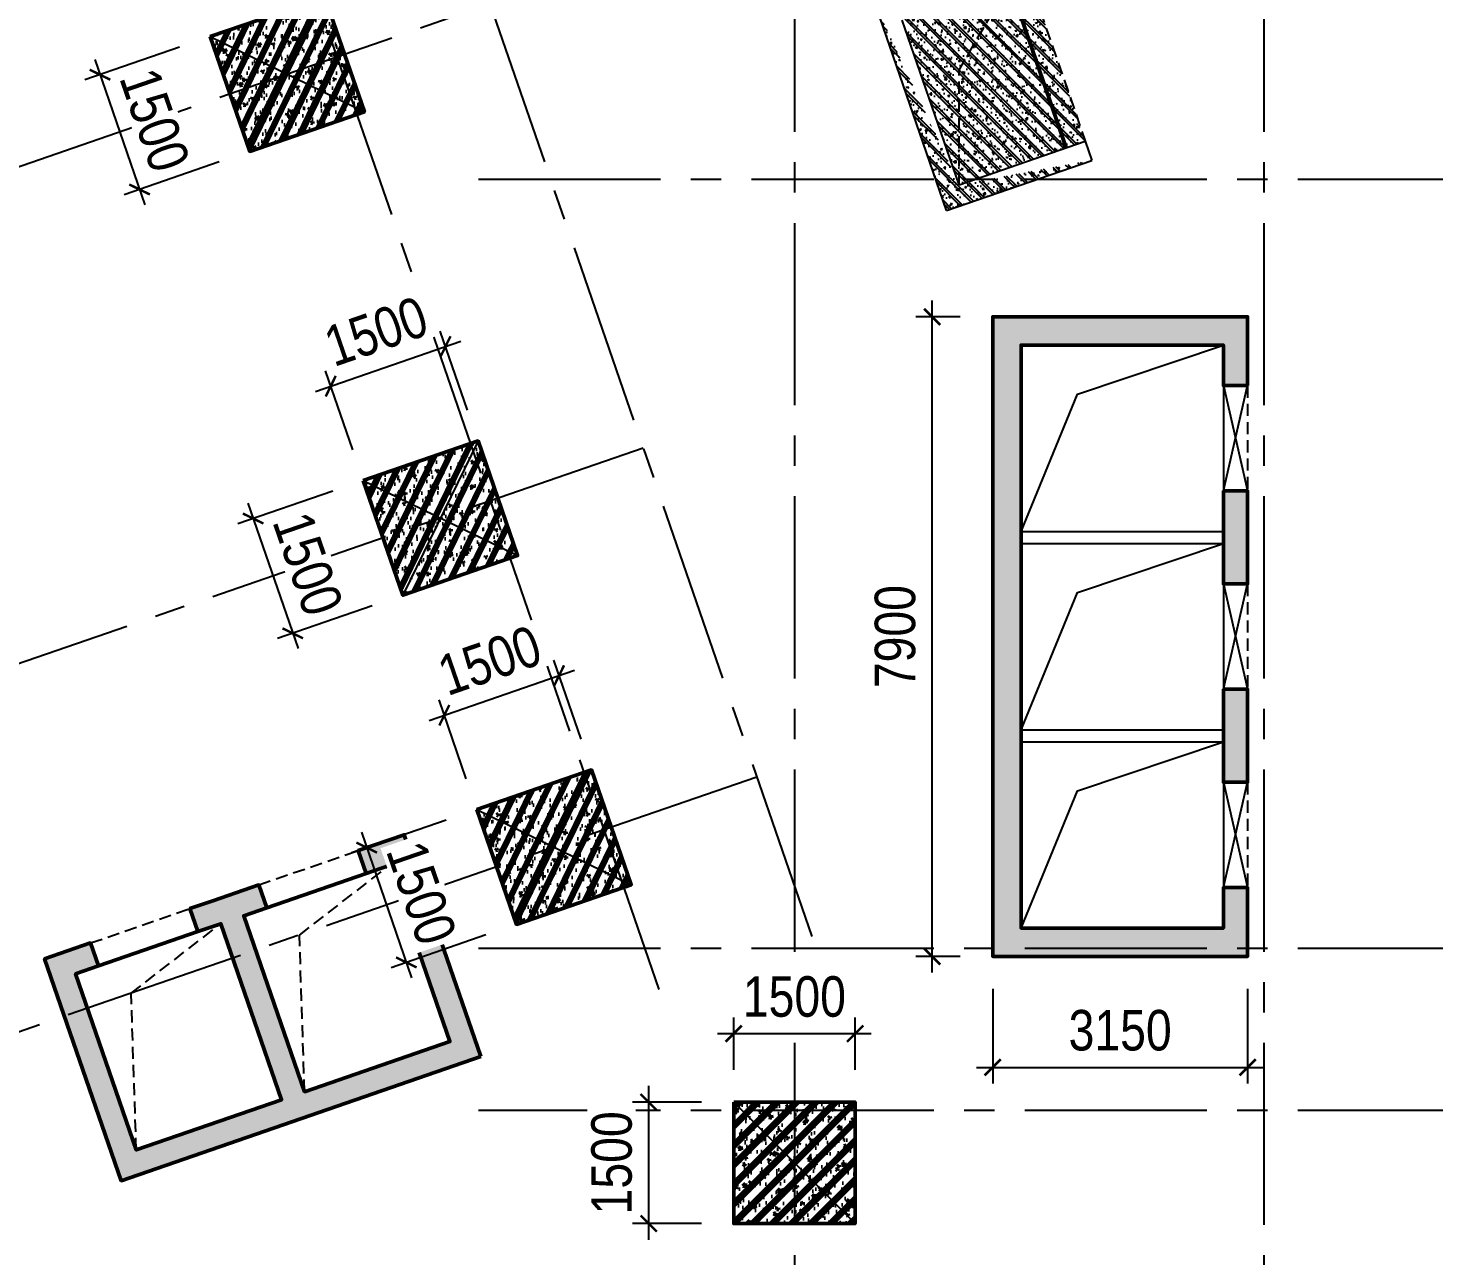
# Model space of a CAD drawing. Header units: millimetres. Extents: x -340714 to 2967022, y -655653 to 62.
# Drawn here: x 1119650 to 1137020, y -151643 to -136479 of the extents above; entities that cross this region are included whole.
import ezdxf

# ---------------------------------------------------------------- set-up
doc = ezdxf.new("R2010")
doc.units = ezdxf.units.MM
doc.header["$LTSCALE"] = 100
doc.header["$PDMODE"] = 32
doc.header["$PDSIZE"] = 2.5
doc.linetypes.add('CENTER2', pattern=[1.125, 0.75, -0.125, 0.125, -0.125])
doc.linetypes.add('DASHED', pattern=[4.5, 3, -1.5])
for name, color, linetype in [('ccu11-Khuat', 9, 'DASHED'), ('ccu11-Thay', 7, 'Continuous'), ('ccu12-Hatch', 250, 'Continuous'), ('ccu12-Manh', 8, 'Continuous'), ('ccu12-Truc', 13, 'CENTER2'), ('KC2-DIM', 251, 'Continuous'), ('KT-Hatch', 251, 'Continuous'), ('xref.asix of  podium$0$xref.asix of  podium$0$Xref_ST_MBDV Cot vach 30.7.2022$0$KT-Net cot vach', 6, 'Continuous'), ('Xref_ST_MBDV Cot vach 30.7.2022$0$KT-Net cot vach', 6, 'Continuous')]:
    doc.layers.add(name, color=color, linetype=linetype)
doc.layers.add('KT-Net cot vach', color=6, linetype='Continuous', lineweight=50)
doc.layers.add('ST_MBDV Cot vach 220805$0$Xref_ST_MBDV Cot vach 30.7.2022$0$KT-Net cot vach', color=6, linetype='Continuous', lineweight=50)
doc.styles.add('Arial Narrow', font='ARIALN.TTF')
doc.dimstyles.new('ccu12-200', dxfattribs={"dimscale": 200, "dimtxt": 2.5, "dimasz": 1, "dimexe": 1, "dimexo": 2, "dimgap": 1, "dimtad": 1, "dimdec": 0, "dimrnd": 5, "dimdsep": 46, "dimtxsty": 'Arial Narrow', "dimblk": 'ARCHTICK', "dimcen": -1, "dimdle": 1, "dimclrd": 256, "dimclre": 256, "dimclrt": 3, "dimadec": 0, "dimazin": 2, "dimtfac": 0.1, "dimtdec": 0, "dimtmove": 0, "dimatfit": 1, "dimldrblk": 'ARCHTICK', "dimfxl": 1, "dimtvp": 0.8333333333333334, "dimtolj": 1, "dimtzin": 12, "dimarcsym": 0})

# ---------------------------------------------------------------- blocks, each defined once
blk = doc.blocks.new('Grid-ST-flat-3')
at = {"layer": 'ccu12-Truc', "ltscale": 30}
for p, q in [((354060.2251921427, -35261.67722702224), (370215.9049475128, -82056.07930523856)), ((352169.7243788355, -35914.36909527634), (368325.4041342058, -82708.77117349271)), ((377787.2916931124, -66547.80383867014), (314639.543147344, -88349.44587364572)), ((369999.3874795342, -69862.92378625314), (369999.3874795342, -104409.5824195731)), ((375799.3874795342, -69862.92378625314), (375799.3874795342, -104409.5824195731)), ((366096.2468389632, -72696.27186137123), (425824.0468604062, -72696.27186137007)), ((368131.1051668772, -76017.52440288517), (316532.349566273, -93831.89823189395)), ((369534.392683656, -80082.1011514843), (317935.6370837545, -97896.47498025041)), ((366096.2468389795, -82196.27186137065), (425824.0468603974, -82196.27186136972)), ((366096.2468389806, -84196.27186137141), (425824.046860399, -84196.27186136867))]:
    blk.add_line(p, q, dxfattribs=at)
blk = doc.blocks.new('LOI-B2-T1-PN')
at = {"layer": 'KT-Hatch'}
h = blk.add_hatch(dxfattribs=at)
h.set_pattern_fill('BTCT', color=256, scale=30)
h.set_pattern_definition([(49.99999999999999, (106559.8543703832, -42147.03074568097), (215.178054780226, -18.82564049477853), [22.5, -247.5]), (355, (106559.8543703832, -42147.03074568097), (-41.6254000839, 225.6576401100035), [18, -198]), (100.4514, (106577.7858743832, -42148.59954768099), (173.5528145142065, 206.8318626182861), [19.122057, -210.3426336]), (46.18420000000001, (106559.8543703832, -42087.03074568097), (320.1723145876933, -49.65570429870542), [33.75, -371.25]), (96.6356, (106586.5353938831, -42091.16873778094), (280.398811664611, 292.2353612701325), [28.6830864, -315.5139]), (351.1842, (106559.8543703832, -42087.03074568097), (280.3985835400882, 292.2355802775974), [27, -297]), (21, (106589.8543703832, -42102.03074568097), (179.0721156355385, -120.7856671996016), [22.5, -247.5]), (326.0000000000001, (106589.8543703832, -42102.03074568097), (72.99459957647451, 217.5450135140559), [18, -198]), (71.4514, (106604.7770402833, -42112.09622748097), (252.066788574447, 96.75914901298572), [19.122057, -210.3426336]), (37.50000000000001, (106559.8543703832, -42147.03074568097), (3.647956595187201, 99.86815614939344), [0, -195.6, 0, -201, 0, -198.75]), (7.499999999999999, (106559.8543703832, -42147.03074568097), (78.92086123264458, 118.3235135647081), [0, -114.6, 0, -191.1, 0, -75.75]), (327.5, (106492.9543703833, -42147.03074568097), (160.1467308517227, -6.766461520313927), [0, -75, 0, -234, 0, -310.5]), (317.5, (106462.9543703833, -42147.03074568097), (174.9558508027159, 30.03149469969532), [0, -97.5, 0, -155.4, 0, -220.5]), (45, (106559.8543703832, -42147.03074568097), (-79.5495128834866, 79.5495128834866), []), (45, (106612.8873788832, -42147.03074568097), (-79.5495128834866, 79.5495128834866), [])])
h.paths.add_polyline_path([(69636.80449040618, -22526.61616688792), (69936.80449040665, -22526.61616688792), (69936.80449040665, -21376.61616688804), (69636.80449040618, -21376.61616688804)], flags=17)
h.paths.add_polyline_path([(69936.80449040572, -18926.61616688804), (69636.80449040525, -18926.61616688804), (69636.80449040525, -20076.61616688792), (69936.80449040572, -20076.61616688792)], flags=17)
h.paths.add_polyline_path([(69636.80449040479, -17626.6161668881), (69936.80449040479, -17626.61616688792), (69936.80449040479, -17126.61616688786), (72436.80449040851, -17126.61616688699), (72436.80449041084, -24326.61616688705), (69936.80449040711, -24326.61616688786), (69936.80449040711, -23826.61616688798), (69636.80449040711, -23826.61616688804), (69636.80449040758, -24676.61616688804), (72786.8044904113, -24676.61616688699), (72786.80449040758, -13976.61616688693), (69636.80449040385, -13976.61616688804), (69636.80449040385, -14901.61616688716), (69936.80449040385, -14901.61616688705), (69936.80449040385, -14326.6161668881), (72436.80449040758, -14326.61616688705), (72436.80449040851, -16776.61616688705), (69936.80449040479, -16776.61616688792), (69936.80449040432, -16201.61616688705), (69636.80449040385, -16201.61616688722)])
h.paths.add_polyline_path([(66336.80449040711, -24326.6161668892), (63836.80449040711, -24326.61616689002), (63836.80449040479, -17126.61616689002), (66336.80449040479, -17126.6161668892), (66336.80449040479, -17626.6161668881), (66636.80449040479, -17626.61616688798), (66636.80449040479, -16776.61616688909), (63486.80449040479, -16776.61616689019), (63486.80449040711, -24676.61616689013), (66636.80449040758, -24676.61616688909), (66636.80449040711, -23826.61616688792), (66336.80449040711, -23826.61616688804)])
h.paths.add_polyline_path([(66336.80449040618, -22526.61616688786), (66636.80449040665, -22526.61616688786), (66636.80449040665, -21376.61616688798), (66336.80449040618, -21376.61616688798)], flags=17)
h.paths.add_polyline_path([(66336.80449040479, -20076.61616688792), (66636.80449040572, -20076.61616688792), (66636.80449040572, -18926.61616688792), (66336.80449040479, -18926.61616688792)], flags=17)
at = {"ltscale": 0.5}
for points in [[(63836.80449040548, -19426.61616689002), (66336.80449040479, -19426.61616688914)], [(63836.8044904049, -19576.61616688996), (66336.8044904042, -19576.61616688914)], [(63836.8044904063, -21876.61616688996), (66336.8044904056, -21876.61616688914)], [(63836.80449040572, -22026.61616688996), (66336.80449040502, -22026.61616688914)]]:
    blk.add_lwpolyline(points, dxfattribs=at)
at = {"layer": 'ccu11-Khuat', "color": 6, "ltscale": 0.5}
for points in [[(66636.80449040479, -17626.61616688798), (66636.80449040479, -18926.61616688792)], [(66636.80449040479, -20076.6161668878), (66636.80449040479, -21376.61616688775)], [(66636.80449040618, -22526.61616688775), (66636.80449040618, -23826.61616688769)]]:
    blk.add_lwpolyline(points, dxfattribs=at)
at = {"layer": 'ccu11-Thay', "color": 6, "ltscale": 0.5}
for points in [[(66336.80449040479, -17626.6161668881), (66336.80449040479, -18926.61616688792)], [(66336.80449040479, -20076.61616688792), (66336.80449040479, -21376.61616688775)], [(66336.80449040618, -22526.61616688786), (66336.80449040618, -23826.61616688769)]]:
    blk.add_lwpolyline(points, dxfattribs=at)
at = {"layer": 'ccu12-Manh', "ltscale": 0.5}
for points in [[(63836.80449040548, -19426.61616688996), (64536.81057114818, -17732.74262230215), (66336.80449040467, -17126.61616688914)], [(63836.8044904063, -21876.61616688996), (64536.81057114899, -20182.74262230209), (66336.80449040548, -19576.61616688914)], [(63836.80449040711, -24326.61616688996), (64536.81057114981, -22632.74262230209), (66336.8044904063, -22026.61616688914)]]:
    blk.add_lwpolyline(points, dxfattribs=at)
at = {"layer": 'KC2-DIM', "ltscale": 0.5}
for points in [[(66336.80449040479, -17626.6161668881), (66636.80449040479, -18926.61616688792)], [(66336.80449040479, -18926.61616688792), (66636.80449040479, -17626.61616688798)], [(66336.80449040479, -20076.61616688792), (66636.80449040479, -21376.61616688775)], [(66336.80449040479, -21376.61616688775), (66636.80449040479, -20076.6161668878)], [(66336.80449040618, -22526.61616688786), (66636.80449040618, -23826.61616688769)], [(66336.80449040618, -23826.61616688769), (66636.80449040618, -22526.61616688775)]]:
    blk.add_lwpolyline(points, dxfattribs=at)
at = {"layer": 'ST_MBDV Cot vach 220805$0$Xref_ST_MBDV Cot vach 30.7.2022$0$KT-Net cot vach'}
blk.add_lwpolyline([(66636.80449040479, -17626.61616688798), (66636.80449040479, -16776.61616688909), (63486.80449040479, -16776.61616689019), (63486.80449040711, -24676.61616689013), (66636.80449040758, -24676.61616688909), (66636.80449040711, -23826.61616688792), (66336.80449040711, -23826.61616688804), (66336.80449040711, -24326.6161668892), (63836.80449040711, -24326.61616689002), (63836.80449040479, -17126.61616689002), (66336.80449040479, -17126.6161668892), (66336.80449040479, -17626.6161668881)], close=True, dxfattribs=at)
at = {"layer": 'ST_MBDV Cot vach 220805$0$Xref_ST_MBDV Cot vach 30.7.2022$0$KT-Net cot vach', "color": 6}
for points in [[(66336.80449040479, -18926.61616688792), (66636.80449040572, -18926.61616688792), (66636.80449040572, -20076.61616688792), (66336.80449040479, -20076.61616688792)], [(66336.80449040618, -21376.61616688798), (66636.80449040665, -21376.61616688798), (66636.80449040665, -22526.61616688786), (66336.80449040618, -22526.61616688786)]]:
    blk.add_lwpolyline(points, close=True, dxfattribs=at)
blk = doc.blocks.new('LOI-KD-PN')
at = {"layer": 'KT-Hatch'}
h = blk.add_hatch(dxfattribs=at)
h.set_pattern_fill('BTCT', color=256, scale=40, angle=-70.9528620460035)
h.set_pattern_definition([(339.0471379539965, (-24774.25365491607, -32828.61595608917), (69.90338528047701, -279.3877533547662), [29.99999999999989, -329.9999999999982]), (284.0471379539965, (-24774.25365491607, -32828.61595608917), (266.2915946709811, 150.6518396180941), [23.99999999999998, -263.9999999999996]), (29.49853795399646, (-24768.42837132257, -32851.89826755854), (336.1948768307957, -128.7361747717526), [25.49607599999999, -280.4568447999998]), (335.2313379539966, (-24698.63362238393, -32802.50828135805), (76.73314454503657, -425.1305970221304), [45, -495]), (25.6827379539964, (-24692.23921595374, -32837.93583497207), (490.3234749361438, -226.2363583837528), [38.24411519999997, -420.6851999999998]), (280.2313379539964, (-24698.63362238393, -32802.50828135805), (490.3236516953235, -226.2359755744279), [35.99999999999994, -395.9999999999995]), (310.0471379539965, (-24704.4847931515, -32846.8452163068), (-74.31099224333833, -278.2478686892407), [30, -330]), (255.0471379539965, (-24704.4847931515, -32846.8452163068), (305.9413376994765, 2.662340959559032), [24, -264]), (0.4985379539964843, (-24710.67739063944, -32870.03253477591), (231.6301287124563, -275.5857060422185), [25.496076, -280.4568447999999]), (326.5471379539965, (-24774.25365491607, -32828.61595608917), (127.4545480190627, 38.85777900570818), [0, -260.7999999999999, 0, -267.9999999999999, 0, -264.9999999999999]), (296.5471379539965, (-24774.25365491607, -32828.61595608917), (183.4678019936752, -47.98077147784922), [0, -152.8, 0, -254.8, 0, -101]), (256.5471379539965, (-24803.36371224117, -32744.29961981607), (61.15631196729443, -204.7826262224386), [0, -99.9999999999996, 0, -311.9999999999984, 0, -413.9999999999984]), (246.5471379539965, (-24816.41754960665, -32706.48960355006), (113.9778841873155, -207.4352439007965), [0, -129.9999999999993, 0, -207.1999999999992, 0, -293.9999999999985]), (334.0471379539965, (-24774.25365491607, -32828.61595608917), (65.64473241281162, 134.8731593255321), []), (334.0471379539965, (-24751.17751265038, -32895.45525322307), (65.64473241281162, 134.8731593255321), [])])
h.paths.add_polyline_path([(-6325.187296113232, -9137.721440407215), (-7271.590505116852, -6396.495261123753), (-7838.74074910651, -6592.302821607213), (-7740.836968864547, -6875.877943602041), (-7457.261846869951, -6777.974163360312), (-6706.666198349791, -8952.050098654), (-8502.64197098394, -9572.107373518229), (-9253.237619503634, -7398.0314382246), (-8969.662497509038, -7300.12765798287), (-9067.566277750535, -7016.552535988041), (-9634.716521740193, -7212.360096471501), (-9918.291643735254, -7310.26387671323), (-9820.387863493292, -7593.838998708001), (-9536.812741498696, -7495.935218466329), (-8786.217092978535, -9670.011153759959), (-10582.19286561268, -10290.06842862419), (-11332.78851413238, -8115.992493330559), (-11049.21339213778, -8018.08871308883), (-11147.11717237928, -7734.513591094001), (-11714.26741636894, -7930.321151577402), (-10767.86420736578, -10671.54733086075)])
at = {"layer": 'xref.asix of  podium$0$xref.asix of  podium$0$Xref_ST_MBDV Cot vach 30.7.2022$0$KT-Net cot vach'}
h = blk.add_hatch(dxfattribs=at)
h.set_pattern_fill('1BETONG2-BOP', color=250, scale=30, angle=1.959221683781526e-11, style=0, pattern_type=2)
h.set_pattern_definition([(50.0000000000196, (116462.5052077193, -202415.597105924), (215.1780547802325, -18.82564049470495), [22.5, -247.5]), (355.0000000000196, (116462.5052077193, -202415.597105924), (-41.62540008397717, 225.6576401099893), [18, -198]), (100.4514000000195, (116480.4367117193, -202417.1659079241), (173.5528145141357, 206.8318626183454), [19.122057, -210.3426336]), (46.18420000001959, (116462.5052077193, -202355.597105924), (320.1723145877103, -49.65570429859594), [33.75, -371.25]), (96.63560000001934, (116489.1862312183, -202359.7350980241), (280.3988116645111, 292.2353612702284), [28.68308639999998, -315.5138999999996]), (351.1842000000196, (116462.5052077193, -202355.597105924), (280.3985835399882, 292.2355802776933), [27, -297]), (21.00000000001959, (116492.5052077193, -202370.597105924), (179.0721156355798, -120.7856671995404), [22.5, -247.5]), (226.0000000000196, (116492.5052077193, -202370.597105924), (201.5646367418432, -109.6619427481084), [18, -198]), (71.4514000000196, (116507.427877618, -202380.6625877242), (252.0667885744139, 96.7591490130719), [19.122057, -210.3426336]), (67.5000000000196, (116462.5052077193, -202415.597105924), (-46.77485499139181, 88.31233855206342), [0, -195.6, 0, -201, 0, -198.75]), (4.500000000019592, (116462.5052077193, -202415.597105924), (85.00527716358108, 114.0309565615529), [0, -114.5999999999988, 0, -191.0999999999977, 0, -75.74999999999885]), (327.5000000000196, (116395.6052077189, -202415.5971059243), (160.146730851725, -6.766461520259165), [0, -74.99999999999885, 0, -233.9999999999977, 0, -310.4999999999954]), (317.5000000000196, (116365.6052077189, -202415.5971059243), (174.9558508027056, 30.03149469975515), [0, -97.5, 0, -155.4, 0, -220.5]), (315.0000000000196, (116462.5052077193, -202415.597105924), (90.15611460125399, 90.15611460131564), []), (315.0000000000196, (116462.5052077193, -202378.847105924), (90.15611460125399, 90.15611460131564), [])])
edge = h.paths.add_edge_path()
edge.add_line((360.6418855860829, 4437.403951028595), (-1435.29047197476, 3817.361773282057))
edge.add_line((442.2284024748951, 4201.091252757935), (-1117.40916496329, 3662.62930102367))
edge.add_line((-570.4991636015475, 1312.476543052355), (-1436.987392965704, 3822.231577460188))
edge.add_line((-415.7769247964025, 1630.374288916821), (-1117.409164961427, 3662.62930102367))
edge.add_line((-570.4991636015475, 1312.476543052355), (1225.447126176208, 1932.523638988845))
edge.add_line((-415.7769247964025, 1630.374288916821), (1143.860642641783, 2168.836240651086))
edge.add_line((1143.860642641783, 2168.836240651086), (1225.447126176208, 1932.523638988845))
edge.add_line((442.2284024748951, 4201.091252757935), (360.6418855860829, 4437.403951028595))
at = {"layer": 'Xref_ST_MBDV Cot vach 30.7.2022$0$KT-Net cot vach'}
h = blk.add_hatch(dxfattribs=at)
h.set_pattern_fill('1BETONG2-BOP', color=250, scale=30, angle=1.959221683781526e-11, style=0, pattern_type=2)
h.set_pattern_definition([(50.0000000000196, (116462.5052077183, -202415.5971059242), (215.1780547802325, -18.82564049470495), [22.5, -247.5]), (355.0000000000196, (116462.5052077183, -202415.5971059242), (-41.62540008397717, 225.6576401099893), [18, -198]), (100.4514000000195, (116480.4367117183, -202417.1659079242), (173.5528145141357, 206.8318626183454), [19.122057, -210.3426336]), (46.18420000001959, (116462.5052077183, -202355.5971059242), (320.1723145877103, -49.65570429859594), [33.75, -371.25]), (96.63560000001934, (116489.1862312183, -202359.7350980241), (280.3988116645111, 292.2353612702284), [28.68308639999998, -315.5138999999996]), (351.1842000000196, (116462.5052077183, -202355.5971059242), (280.3985835399882, 292.2355802776933), [27, -297]), (21.00000000001959, (116492.5052077183, -202370.5971059242), (179.0721156355798, -120.7856671995404), [22.5, -247.5]), (226.0000000000196, (116492.5052077183, -202370.5971059242), (201.5646367418432, -109.6619427481084), [18, -198]), (71.4514000000196, (116507.4278776185, -202380.6625877242), (252.0667885744139, 96.7591490130719), [19.122057, -210.3426336]), (67.5000000000196, (116462.5052077183, -202415.5971059242), (-46.77485499139181, 88.31233855206342), [0, -195.6, 0, -201, 0, -198.75]), (4.500000000019592, (116462.5052077183, -202415.5971059242), (85.00527716358108, 114.0309565615529), [0, -114.5999999999992, 0, -191.0999999999984, 0, -75.74999999999922]), (327.5000000000196, (116395.6052077184, -202415.5971059242), (160.146730851725, -6.766461520259165), [0, -74.99999999999922, 0, -233.9999999999984, 0, -310.4999999999969]), (317.5000000000196, (116365.6052077184, -202415.5971059242), (174.9558508027056, 30.03149469975515), [0, -97.5, 0, -155.4, 0, -220.5]), (315.0000000000196, (116462.5052077183, -202415.5971059242), (90.15611460125399, 90.15611460131564), []), (315.0000000000196, (116462.5052077183, -202378.8471059242), (90.15611460125399, 90.15611460131564), [])])
edge = h.paths.add_edge_path()
edge.add_line((360.6418855867814, 4437.403951028653), (-1435.290471974877, 3817.361773282173))
edge.add_line((442.2284024755936, 4201.091252757935), (-1117.409164962359, 3662.62930102367))
edge.add_line((-570.499163600849, 1312.476543052355), (-1436.987392965821, 3822.23157746013))
edge.add_line((-415.7769247966353, 1630.374288916821), (-1117.409164962359, 3662.62930102367))
edge.add_line((-570.499163600849, 1312.476543052355), (1225.447126176325, 1932.523638988787))
edge.add_line((-415.7769247966353, 1630.374288916821), (1143.860642641317, 2168.836240651028))
edge.add_line((1143.860642641084, 2168.836240651028), (1225.447126175975, 1932.523638988787))
edge.add_line((442.2284024755936, 4201.091252757935), (360.6418855868978, 4437.403951028653))
at = {"layer": 'ccu11-Khuat', "color": 6, "ltscale": 0.5}
for points, elevation in [([(442.2284024746623, 4201.091252757935), (1143.864305755822, 2168.837505334464)], 5.849214727798868e-05), ([(-11147.1208355159, -7734.514855785063), (-9918.291643735254, -7310.263876713114)], 1.490472173669433e-05)]:
    blk.add_lwpolyline(points, dxfattribs=dict(at, elevation=elevation))
at = {"layer": 'ccu11-Khuat', "ltscale": 0.5}
for points, elevation in [([(-415.7769247966353, 1630.374288916821), (-415.7769247966353, 3046.721423876588), (205.9159478715155, 4119.504343272652)], 4.458552763714208e-05), ([(-8502.64197098394, -9572.107373518229), (-8565.79011890199, -7636.755803425389), (-7457.261846869951, -6777.97416336037)], 1.490472173669433e-05), ([(-10582.19286561268, -10290.06842862419), (-10645.34101353073, -8354.716858531348), (-9536.812741498696, -7495.935218466329)], 1.490472173669433e-05)]:
    blk.add_lwpolyline(points, dxfattribs=dict(at, elevation=elevation))
at = {"layer": 'ccu11-Khuat', "color": 6, "ltscale": 0.5}
blk.add_lwpolyline([(-9067.569942107657, -7016.553797144443), (-7838.744412243133, -6592.304086298274)], dxfattribs=at)
at = {"layer": 'ST_MBDV Cot vach 220805$0$Xref_ST_MBDV Cot vach 30.7.2022$0$KT-Net cot vach', "color": 6}
for points, elevation in [([(205.9159478715155, 4119.504343272652), (907.5518511524424, 2087.250595849182)], 5.849214727798868e-05), ([(-8969.666160645429, -7300.128922673874), (-7740.836968864547, -6875.877943602041)], 1.490472173669433e-05), ([(-11049.21705527441, -8018.089977779891), (-9820.387863493292, -7593.838998707943)], 1.490472173669433e-05)]:
    blk.add_lwpolyline(points, dxfattribs=dict(at, elevation=elevation))
at = {"layer": 'ST_MBDV Cot vach 220805$0$Xref_ST_MBDV Cot vach 30.7.2022$0$KT-Net cot vach', "elevation": 1.490472173669433e-05}
blk.add_lwpolyline([(-6325.187296113232, -9137.721440407215), (-7271.590505116852, -6396.495261123753), (-7838.74074910651, -6592.302821607213), (-7740.836968864547, -6875.877943602041), (-7457.261846869951, -6777.974163360312), (-6706.666198349791, -8952.050098654), (-8502.64197098394, -9572.107373518229), (-9253.237619503634, -7398.0314382246), (-8969.662497509038, -7300.12765798287), (-9067.566277750535, -7016.552535988041), (-9634.716521740193, -7212.360096471501), (-9918.291643735254, -7310.26387671323), (-9820.387863493292, -7593.838998708001), (-9536.812741498696, -7495.935218466329), (-8786.217092978535, -9670.011153759959), (-10582.19286561268, -10290.06842862419), (-11332.78851413238, -8115.992493330559), (-11049.21339213778, -8018.08871308883), (-11147.11717237928, -7734.513591094001), (-11714.26741636894, -7930.321151577402), (-10767.86420736578, -10671.54733086075)], close=True, dxfattribs=at)
at = {"layer": 'xref.asix of  podium$0$xref.asix of  podium$0$Xref_ST_MBDV Cot vach 30.7.2022$0$KT-Net cot vach'}
for p, q in [((-570.4991636015475, 1312.476543052355, 4.311176667534666e-05), (-1436.987392965704, 3822.231577460188, 6.530907603666258e-05)), ((-415.7769247964025, 1630.374288916821, 4.45855276371282e-05), (-1117.40916496329, 3662.62930102367, 6.255962972533113e-05)), ((-415.7769247964025, 1630.374288916821, 4.45855276371282e-05), (1143.860642641783, 2168.836240651086, 4.05180451898135e-05)), ((1143.860642641783, 2168.836240651086, 4.05180451898135e-05), (1225.447126176208, 1932.523638988845, 3.842799900875826e-05)), ((-570.4991636015475, 1312.476543052355, 4.311176667534666e-05), (1225.447126176208, 1932.523638988845, 3.842799900874438e-05))]:
    blk.add_line(p, q, dxfattribs=at)
at = {"layer": 'Xref_ST_MBDV Cot vach 30.7.2022$0$KT-Net cot vach'}
for p, q in [((-570.499163600849, 1312.476543052355, 4.311176667536054e-05), (-1436.987392965937, 3822.23157746013, 6.530907603667646e-05)), ((-415.7769247966353, 1630.374288916821, 4.458552763714208e-05), (-1117.409164962592, 3662.62930102367, 6.255962972533113e-05)), ((-415.7769247966353, 1630.374288916821, 4.458552763714208e-05), (1143.860642641084, 2168.836240651028, 4.051804518982738e-05)), ((1143.860642641084, 2168.836240651028, 4.051804518982738e-05), (1225.447126175975, 1932.523638988787, 3.842799900875826e-05)), ((1143.864306997275, 2168.837501737988, 1.083725169377658e-05), (1225.450790532166, 1932.524900075747, 8.747205512721345e-06)), ((-570.499163600849, 1312.476543052355, 4.311176667536054e-05), (1225.447126175975, 1932.523638988787, 3.842799900875826e-05))]:
    blk.add_line(p, q, dxfattribs=at)
blk = doc.blocks.new('*U151')
h = blk.add_hatch()
h.set_pattern_fill('VATLIEU04', color=250, scale=40, style=0, pattern_type=2)
h.set_pattern_definition([(49.99999999999999, (550, -550), (286.9040730403014, -25.10085399303804), [30, -330]), (355, (550, -550), (-55.50053344520001, 300.8768534800047), [24, -264]), (100.4514, (573.908672, -552.091736), (231.4037526856086, 275.7758168243814), [25.496076, -280.4568448]), (46.18420000000001, (550, -470), (426.8964194502578, -66.20760573160723), [45, -495]), (96.6356, (585.574698, -475.5173228), (373.8650822194813, 389.6471483601767), [38.2441152, -420.6852]), (351.1842, (550, -470), (373.8647780534509, 389.6474403701299), [36, -396]), (21, (590, -490), (238.7628208473847, -161.0475562661355), [30, -330]), (326.0000000000001, (590, -490), (97.32613276863269, 290.0600180187412), [24, -264]), (71.4514, (609.8968932, -503.4206424), (336.089051432596, 129.012198683981), [25.496076, -280.4568448]), (37.50000000000001, (550, -550), (4.863942126916267, 133.1575415325246), [0, -260.8, 0, -268, 0, -265]), (7.499999999999999, (550, -550), (105.2278149768594, 157.7646847529441), [0, -152.8, 0, -254.8, 0, -101]), (327.5, (460.8, -550), (213.5289744689636, -9.021948693751902), [0, -100, 0, -312, 0, -414]), (317.5, (420.8, -550), (233.2744677369545, 40.04199293292709), [0, -130, 0, -207.2, 0, -294]), (45, (550, -550), (-120.2081528017131, 120.2081528017131), []), (45, (550, -501), (-120.2081528017131, 120.2081528017131), [])])
h.paths.add_polyline_path([(-475, 475), (1025, 475), (1025, -1025), (-475, -1025)])
at = {"color": 6, "ltscale": 0.25}
blk.add_lwpolyline([(-475, 475), (1025, 475), (1025, -1025), (-475, -1025)], close=True, dxfattribs=at)
at = {"layer": 'Defpoints', "linetype": 'ByBlock', "ltscale": 30}
for p, q in [((1025, 475), (-475, -1025)), ((-475, 475), (1025, -1025))]:
    blk.add_line(p, q, dxfattribs=at)
blk = doc.blocks.new('MBDVCOTVACH-T2-T6-PN')
at = {"layer": 'ccu12-Hatch', "ltscale": 0.5}
h = blk.add_hatch(dxfattribs=at)
h.set_pattern_fill('BETONG', color=256, scale=50, pattern_type=2)
h.set_pattern_definition([(0, (-1923553.406636358, 300749.4537652719), (0, 259.8076212), [6.25, -143.75]), (0, (-1923553.406636358, 300760.2790828219), (0, 259.8076212), [6.25, -143.75]), (120, (-1923553.406636358, 300749.4537652719), (-225.0000000560045, -129.9038105999999), [6.249999999999998, -143.7499999999999]), (120, (-1923544.031636358, 300754.866424072), (-225.0000000560045, -129.9038105999999), [6.249999999999998, -143.7499999999999]), (0, (-1923478.406636358, 300879.3575758719), (0, 259.8076212), [6.25, -143.75]), (0, (-1923478.406636358, 300890.1828934219), (0, 259.8076212), [6.25, -143.75]), (120, (-1923478.406636358, 300879.3575758719), (-225.0000000560045, -129.9038105999999), [6.249999999999998, -143.7499999999999]), (120, (-1923469.031636358, 300884.7702346719), (-225.0000000560045, -129.9038105999999), [6.249999999999998, -143.7499999999999]), (59.99999999999999, (-1923547.156636358, 300749.4537652719), (-225.0000000560045, 129.9038106), [6.25, -143.75]), (59.99999999999999, (-1923556.531636358, 300754.866424072), (-225.0000000560045, 129.9038106), [6.25, -143.75]), (59.99999999999999, (-1923472.156636358, 300619.5499546719), (-225.0000000560045, 129.9038106), [6.25, -143.75]), (59.99999999999999, (-1923481.531636358, 300624.962613472), (-225.0000000560045, 129.9038106), [6.25, -143.75]), (45, (-1923553.406636358, 300749.4537652719), (-53.03300858899107, 53.03300858899107), []), (49.99999999999999, (-1923553.406636358, 300749.4537652719), (358.6300913003767, -31.37606749129755), [37.5, -412.5]), (355, (-1923553.406636358, 300749.4537652719), (-69.3756668065, 376.0960668500059), [30, -330]), (100.4514, (-1923523.520796358, 300746.8390952719), (289.2546908570108, 344.7197710304768), [31.870095, -350.571056]), (46.18420000000001, (-1923553.406636358, 300849.4537652719), (533.6205243128222, -82.75950716450905), [56.25, -618.75]), (96.6356, (-1923508.938263858, 300842.557111772), (467.3313527743517, 487.0589354502209), [47.805144, -525.8565]), (351.1842, (-1923553.406636358, 300849.4537652719), (467.3309725668136, 487.0593004626623), [45, -495]), (21, (-1923503.406636358, 300824.4537652719), (298.4535260592309, -201.3094453326694), [37.5, -412.5]), (326.0000000000001, (-1923503.406636358, 300824.4537652719), (121.6576659607909, 362.5750225234265), [30, -330]), (71.4514, (-1923478.535519858, 300807.6779622719), (420.111314290745, 161.2652483549762), [31.870095, -350.571056]), (37.50000000000001, (-1923553.406636358, 300749.4537652719), (6.079927658645334, 166.4469269156558), [0, -326, 0, -335, 0, -331.25]), (7.499999999999999, (-1923553.406636358, 300749.4537652719), (131.5347687210743, 197.2058559411801), [0, -191, 0, -318.5, 0, -126.25]), (327.5, (-1923664.906636358, 300749.4537652719), (266.9112180862045, -11.27743586718988), [0, -125, 0, -390, 0, -517.5]), (317.5, (-1923714.906636358, 300749.4537652719), (291.5930846711931, 50.05249116615887), [0, -162.5, 0, -259, 0, -367.5])])
edge = h.paths.add_edge_path()
edge.add_arc((4097.65261828457, -8624.055242631817), 750, 0, 360)
edge = h.paths.add_edge_path()
edge.add_arc((1410.005177336978, -253.7429474530509), 750, 0, 360)
edge = h.paths.add_edge_path()
edge.add_arc((101636.8044801299, -32126.61616641039), 750, 0, 360)
edge = h.paths.add_edge_path()
edge.add_arc((54389.03565472178, -32051.75711834745), 750, 0, 360)
at = {"layer": 'KT-Net cot vach', "rotation": 19.04713795399666}
for p in [(54421.11339610536, -13610.03426996863), (56313.91916608065, -19092.48685226683), (57717.20733091282, -23157.06337712682)]:
    blk.add_blockref('*U151', p, dxfattribs=at)
at = {"layer": 'KT-Net cot vach'}
blk.add_blockref('*U151', (60761.8044734241, -26951.6161660137), dxfattribs=at)
blk = doc.blocks.new('_ARCHTICK')
at = {"color": 0, "linetype": 'ByBlock', "const_width": 0.15}
blk.add_lwpolyline([(-0.5, -0.5), (0.5, 0.5)], dxfattribs=at)
blk = doc.blocks.new('*D811')
at = {"layer": 'Defpoints', "color": 0, "ltscale": 0.5, "transparency": 16777216}
for p in [(1122913.96659826, -134929.0779243783), (1123316.269497085, -136094.335214051), (1121898.39388711, -136583.8541152595)]:
    blk.add_point(p, dxfattribs=at)
at = {"layer": 'KC2-DIM', "lineweight": -2, "ltscale": 0.5, "transparency": 16777216}
for p, q in [((1123185.731123429, -135716.2350513912), (1122848.697411432, -134740.0278430484)), ((1121307.040906955, -135483.8660124147), (1123103.01667959, -134863.8087375506)), ((1121767.855513455, -136205.7539525998), (1121430.821801458, -135229.546744257))]:
    blk.add_line(p, q, dxfattribs=at)
at = {"layer": 'KC2-DIM', "lineweight": -2, "ltscale": 0.5, "transparency": 16777216, "xscale": 200, "yscale": 200, "zscale": 200}
for p, rotation in [((1122913.96659826, -134929.0779243783), 19.04713795399024), ((1121496.090988285, -135418.5968255869), 199.0471379539902)]:
    blk.add_blockref('_ARCHTICK', p, dxfattribs=dict(at, rotation=rotation))
at = {"layer": 'KC2-DIM', "color": 3, "ltscale": 0.5, "transparency": 16777216, "insert": (1122056.447897133, -134743.4776315187), "char_height": 500, "attachment_point": 5, "rotation": 19.047137953990237, "style": 'Arial Narrow', "bg_fill": 3, "box_fill_scale": 1.1, "bg_fill_color": 256, "bg_fill_true_color": 13158600, "bg_fill_transparency": 0}
blk.add_mtext('\\A1;1500', dxfattribs=at)
blk = doc.blocks.new('*D812')
at = {"layer": 'Defpoints', "color": 0, "ltscale": 0.5, "transparency": 16777216}
for p in [(1121898.393887111, -136583.8541152596), (1122387.912788319, -138001.7297252336), (1121026.937029454, -138471.6040593181)]:
    blk.add_point(p, dxfattribs=at)
at = {"layer": 'KC2-DIM', "lineweight": -2, "ltscale": 0.5, "transparency": 16777216}
for p, q in [((1121520.293724451, -136714.3924889152), (1120348.368046916, -137118.9976361719)), ((1120472.148941418, -136864.6783680142), (1121092.206216282, -138660.654140648)), ((1122009.812625659, -138132.2680988893), (1120837.886948124, -138536.873246146))]:
    blk.add_line(p, q, dxfattribs=at)
at = {"layer": 'KC2-DIM', "lineweight": -2, "ltscale": 0.5, "transparency": 16777216, "xscale": 200, "yscale": 200, "zscale": 200}
for p, rotation in [((1120537.418128246, -137053.7284493441), 109.0471379539973), ((1121026.937029454, -138471.6040593181), 289.0471379539973)]:
    blk.add_blockref('_ARCHTICK', p, dxfattribs=dict(at, rotation=rotation))
at = {"layer": 'KC2-DIM', "color": 3, "ltscale": 0.5, "transparency": 16777216, "insert": (1121212.537322314, -137614.085358191), "char_height": 500, "attachment_point": 5, "rotation": 289.0471379539973, "style": 'Arial Narrow', "bg_fill": 3, "box_fill_scale": 1.1, "bg_fill_color": 256, "bg_fill_true_color": 13158600, "bg_fill_transparency": 0}
blk.add_mtext('\\A1;1500', dxfattribs=at)
blk = doc.blocks.new('*D813')
at = {"layer": 'Defpoints', "color": 0, "ltscale": 0.5, "transparency": 16777216}
for p in [(1124806.772368235, -140411.5305066766), (1125209.07526706, -141576.7877963491), (1123791.199657086, -142066.3066975577)]:
    blk.add_point(p, dxfattribs=at)
at = {"layer": 'KC2-DIM', "lineweight": -2, "ltscale": 0.5, "transparency": 16777216}
for p, q in [((1123199.846676931, -140966.3185947129), (1124995.822449565, -140346.2613198488)), ((1125078.536893405, -141198.6876336894), (1124741.503181408, -140222.4804253468)), ((1123660.66128343, -141688.206534898), (1123323.627571433, -140711.9993265553))]:
    blk.add_line(p, q, dxfattribs=at)
at = {"layer": 'KC2-DIM', "lineweight": -2, "ltscale": 0.5, "transparency": 16777216, "xscale": 200, "yscale": 200, "zscale": 200}
for p, rotation in [((1124806.772368235, -140411.5305066766), 19.04713795399024), ((1123388.896758261, -140901.0494078852), 199.0471379539902)]:
    blk.add_blockref('_ARCHTICK', p, dxfattribs=dict(at, rotation=rotation))
at = {"layer": 'KC2-DIM', "color": 3, "ltscale": 0.5, "transparency": 16777216, "insert": (1123949.253667108, -140225.930213817), "char_height": 500, "attachment_point": 5, "rotation": 19.047137953990237, "style": 'Arial Narrow', "bg_fill": 3, "box_fill_scale": 1.1, "bg_fill_color": 256, "bg_fill_true_color": 13158600, "bg_fill_transparency": 0}
blk.add_mtext('\\A1;1500', dxfattribs=at)
blk = doc.blocks.new('*D814')
at = {"layer": 'Defpoints', "color": 0, "ltscale": 0.5, "transparency": 16777216}
for p in [(1123791.199657086, -142066.3066975577), (1124280.718558294, -143484.1823075319), (1122919.742799429, -143954.0566416164)]:
    blk.add_point(p, dxfattribs=at)
at = {"layer": 'KC2-DIM', "lineweight": -2, "ltscale": 0.5, "transparency": 16777216}
for p, q in [((1123413.099494426, -142196.8450712133), (1122241.173816891, -142601.45021847)), ((1122364.954711393, -142347.1309503123), (1122985.011986257, -144143.1067229463)), ((1123902.618395634, -143614.7206811876), (1122730.692718099, -144019.3258284442))]:
    blk.add_line(p, q, dxfattribs=at)
at = {"layer": 'KC2-DIM', "lineweight": -2, "ltscale": 0.5, "transparency": 16777216, "xscale": 200, "yscale": 200, "zscale": 200}
for p, rotation in [((1122430.223898221, -142536.1810316422), 109.0471379539973), ((1122919.742799429, -143954.0566416164), 289.0471379539973)]:
    blk.add_blockref('_ARCHTICK', p, dxfattribs=dict(at, rotation=rotation))
at = {"layer": 'KC2-DIM', "color": 3, "ltscale": 0.5, "transparency": 16777216, "insert": (1123105.343092289, -143096.5379404893), "char_height": 500, "attachment_point": 5, "rotation": 289.0471379539973, "style": 'Arial Narrow', "bg_fill": 3, "box_fill_scale": 1.1, "bg_fill_color": 256, "bg_fill_true_color": 13158600, "bg_fill_transparency": 0}
blk.add_mtext('\\A1;1500', dxfattribs=at)
blk = doc.blocks.new('*D849')
at = {"layer": 'Defpoints', "color": 0, "ltscale": 0.5, "transparency": 16777216}
for p in [(1126210.060533067, -144476.1070315366), (1126612.363431892, -145641.3643212091), (1125194.487821918, -146130.8832224177)]:
    blk.add_point(p, dxfattribs=at)
at = {"layer": 'KC2-DIM', "lineweight": -2, "ltscale": 0.5, "transparency": 16777216}
for p, q in [((1126481.825058237, -145263.2641585494), (1126144.79134624, -144287.0569502067)), ((1124603.134841763, -145030.8951195729), (1126399.110614397, -144410.8378447088)), ((1125063.949448262, -145752.7830597579), (1124726.915736265, -144776.5758514152))]:
    blk.add_line(p, q, dxfattribs=at)
at = {"layer": 'KC2-DIM', "lineweight": -2, "ltscale": 0.5, "transparency": 16777216, "xscale": 200, "yscale": 200, "zscale": 200}
for p, rotation in [((1126210.060533067, -144476.1070315366), 19.04713795399024), ((1124792.184923093, -144965.6259327451), 199.0471379539902)]:
    blk.add_blockref('_ARCHTICK', p, dxfattribs=dict(at, rotation=rotation))
at = {"layer": 'KC2-DIM', "color": 3, "ltscale": 0.5, "transparency": 16777216, "insert": (1125352.54183194, -144290.5067386769), "char_height": 500, "attachment_point": 5, "rotation": 19.047137953990237, "style": 'Arial Narrow', "bg_fill": 3, "box_fill_scale": 1.1, "bg_fill_color": 256, "bg_fill_true_color": 13158600, "bg_fill_transparency": 0}
blk.add_mtext('\\A1;1500', dxfattribs=at)
blk = doc.blocks.new('*D850')
at = {"layer": 'Defpoints', "color": 0, "ltscale": 0.5, "transparency": 16777216}
for p in [(1125194.487821918, -146130.8832224177), (1125684.006723126, -147548.7588323918), (1124323.030964261, -148018.6331664763)]:
    blk.add_point(p, dxfattribs=at)
at = {"layer": 'KC2-DIM', "lineweight": -2, "ltscale": 0.5, "transparency": 16777216}
for p, q in [((1124816.387659258, -146261.4215960734), (1123644.461981723, -146666.0267433301)), ((1123768.242876225, -146411.7074751724), (1124388.300151089, -148207.6832478062)), ((1125305.906560467, -147679.2972060475), (1124133.980882932, -148083.9023533041))]:
    blk.add_line(p, q, dxfattribs=at)
at = {"layer": 'KC2-DIM', "lineweight": -2, "ltscale": 0.5, "transparency": 16777216, "xscale": 200, "yscale": 200, "zscale": 200}
for p, rotation in [((1123833.512063053, -146600.7575565022), 109.0471379539973), ((1124323.030964261, -148018.6331664763), 289.0471379539973)]:
    blk.add_blockref('_ARCHTICK', p, dxfattribs=dict(at, rotation=rotation))
at = {"layer": 'KC2-DIM', "color": 3, "ltscale": 0.5, "transparency": 16777216, "insert": (1124508.631257121, -147161.1144653493), "char_height": 500, "attachment_point": 5, "rotation": 289.0471379539973, "style": 'Arial Narrow', "bg_fill": 3, "box_fill_scale": 1.1, "bg_fill_color": 256, "bg_fill_true_color": 13158600, "bg_fill_transparency": 0}
blk.add_mtext('\\A1;1500', dxfattribs=at)
blk = doc.blocks.new('*D897')
at = {"layer": 'Defpoints', "color": 0, "ltscale": 0.5, "transparency": 16777216}
for p in [(1128368.093226304, -149744.4156357472), (1127316.82324133, -151244.4156357472), (1128368.093226304, -151244.4156357472)]:
    blk.add_point(p, dxfattribs=at)
at = {"layer": 'KC2-DIM', "lineweight": -2, "ltscale": 0.5, "transparency": 16777216}
for p, q in [((1127316.82324133, -149544.4156357472), (1127316.82324133, -151444.4156357472)), ((1127968.093226304, -149744.4156357472), (1127116.82324133, -149744.4156357472)), ((1127968.093226304, -151244.4156357472), (1127116.82324133, -151244.4156357472))]:
    blk.add_line(p, q, dxfattribs=at)
at = {"layer": 'KC2-DIM', "lineweight": -2, "ltscale": 0.5, "transparency": 16777216, "xscale": 200, "yscale": 200, "zscale": 200}
for p, rotation in [((1127316.82324133, -149744.4156357472), 90), ((1127316.82324133, -151244.4156357472), 270)]:
    blk.add_blockref('_ARCHTICK', p, dxfattribs=dict(at, rotation=rotation))
at = {"layer": 'KC2-DIM', "color": 3, "ltscale": 0.5, "transparency": 16777216, "insert": (1126861.536747468, -150494.4156357475), "char_height": 500, "attachment_point": 5, "rotation": 90, "style": 'Arial Narrow', "bg_fill": 3, "box_fill_scale": 1.1, "bg_fill_color": 256, "bg_fill_true_color": 13158600, "bg_fill_transparency": 0}
blk.add_mtext('\\A1;1500', dxfattribs=at)
blk = doc.blocks.new('*D898')
at = {"layer": 'Defpoints', "color": 0, "ltscale": 0.5, "transparency": 16777216}
for p in [(1129868.093226304, -148898.3013046861), (1128368.093226304, -149744.4156357471), (1129868.093226304, -149744.4156357471)]:
    blk.add_point(p, dxfattribs=at)
at = {"layer": 'KC2-DIM', "lineweight": -2, "ltscale": 0.5, "transparency": 16777216}
for p, q in [((1128368.093226304, -149344.4156357471), (1128368.093226304, -148698.3013046861)), ((1129868.093226304, -149344.4156357471), (1129868.093226304, -148698.3013046861)), ((1128168.093226304, -148898.3013046861), (1130068.093226304, -148898.3013046861))]:
    blk.add_line(p, q, dxfattribs=at)
at = {"layer": 'KC2-DIM', "lineweight": -2, "ltscale": 0.5, "transparency": 16777216, "xscale": 200, "yscale": 200, "zscale": 200, "rotation": 180}
blk.add_blockref('_ARCHTICK', (1128368.093226304, -148898.3013046861), dxfattribs=at)
at = {"layer": 'KC2-DIM', "lineweight": -2, "ltscale": 0.5, "transparency": 16777216, "xscale": 200, "yscale": 200, "zscale": 200}
blk.add_blockref('_ARCHTICK', (1129868.093226304, -148898.3013046861), dxfattribs=at)
at = {"layer": 'KC2-DIM', "color": 3, "ltscale": 0.5, "transparency": 16777216, "insert": (1129118.093226304, -148443.0148108253), "char_height": 500, "attachment_point": 5, "style": 'Arial Narrow', "bg_fill": 3, "box_fill_scale": 1.1, "bg_fill_color": 256, "bg_fill_true_color": 13158600, "bg_fill_transparency": 0}
blk.add_mtext('\\A1;1500', dxfattribs=at)
blk = doc.blocks.new('*D887')
at = {"layer": 'Defpoints', "color": 0, "ltscale": 0.5, "transparency": 16777216}
for p in [(1131568.093243287, -147944.4156366236), (1134718.093243287, -147944.4156366218), (1134718.093243287, -149314.9023384799)]:
    blk.add_point(p, dxfattribs=at)
at = {"layer": 'KC2-DIM', "lineweight": -2, "ltscale": 0.5, "transparency": 16777216}
for p, q in [((1131568.093243287, -148344.4156366236), (1131568.093243287, -149514.9023384799)), ((1134718.093243287, -148344.4156366218), (1134718.093243287, -149514.9023384799)), ((1131368.093243287, -149314.9023384799), (1134918.093243287, -149314.9023384799))]:
    blk.add_line(p, q, dxfattribs=at)
at = {"layer": 'KC2-DIM', "lineweight": -2, "ltscale": 0.5, "transparency": 16777216, "xscale": 200, "yscale": 200, "zscale": 200, "rotation": 180}
blk.add_blockref('_ARCHTICK', (1131568.093243287, -149314.9023384799), dxfattribs=at)
at = {"layer": 'KC2-DIM', "lineweight": -2, "ltscale": 0.5, "transparency": 16777216, "xscale": 200, "yscale": 200, "zscale": 200}
blk.add_blockref('_ARCHTICK', (1134718.093243287, -149314.9023384799), dxfattribs=at)
at = {"layer": 'KC2-DIM', "color": 3, "ltscale": 0.5, "transparency": 16777216, "insert": (1133143.093243287, -148859.615844619), "char_height": 500, "attachment_point": 5, "style": 'Arial Narrow', "bg_fill": 3, "box_fill_scale": 1.1, "bg_fill_color": 256, "bg_fill_true_color": 13158600, "bg_fill_transparency": 0}
blk.add_mtext('\\A1;3150', dxfattribs=at)
blk = doc.blocks.new('*D889')
at = {"layer": 'Defpoints', "color": 0, "ltscale": 0.5, "transparency": 16777216}
for p in [(1130819.385418003, -140044.4156366237), (1131568.093243285, -140044.4156366237), (1131568.093243287, -147944.4156366236)]:
    blk.add_point(p, dxfattribs=at)
at = {"layer": 'KC2-DIM', "lineweight": -2, "ltscale": 0.5, "transparency": 16777216}
for p, q in [((1130819.385418003, -148144.4156366236), (1130819.385418003, -139844.4156366237)), ((1131168.093243285, -140044.4156366237), (1130619.385418003, -140044.4156366237)), ((1131168.093243287, -147944.4156366236), (1130619.385418003, -147944.4156366236))]:
    blk.add_line(p, q, dxfattribs=at)
at = {"layer": 'KC2-DIM', "lineweight": -2, "ltscale": 0.5, "transparency": 16777216, "xscale": 200, "yscale": 200, "zscale": 200}
for p, rotation in [((1130819.385418003, -140044.4156366237), 90), ((1130819.385418003, -147944.4156366236), 270)]:
    blk.add_blockref('_ARCHTICK', p, dxfattribs=dict(at, rotation=rotation))
at = {"layer": 'KC2-DIM', "color": 3, "ltscale": 0.5, "transparency": 16777216, "insert": (1130364.098924142, -143994.4156366239), "char_height": 500, "attachment_point": 5, "rotation": 90, "style": 'Arial Narrow', "bg_fill": 3, "box_fill_scale": 1.1, "bg_fill_color": 256, "bg_fill_true_color": 13158600, "bg_fill_transparency": 0}
blk.add_mtext('\\A1;7900', dxfattribs=at)

msp = doc.modelspace()

# ---------------------------------------------------------------- block references
for name, p in [('Grid-ST-flat-3', (759118.7059176685, -65648.14422032033)), ('LOI-B2-T1-PN', (1068081.28875288, -123267.7994697334)), ('LOI-B2-T1-PN', (1068081.28875288, -123267.7994697334))]:
    msp.add_blockref(name, p)
at = {"layer": 'KC2-DIM'}
for name, p in [('MBDVCOTVACH-T2-T6-PN', (1068081.28875288, -123267.7994697334)), ('LOI-KD-PN', (1131568.093243284, -140044.4156364988))]:
    msp.add_blockref(name, p, dxfattribs=at)

# ---------------------------------------------------------------- next in the draw order: dimensions: what is measured, and where the dimension line sits
at = {"layer": 'KC2-DIM', "ltscale": 0.5}
for base, p1, p2, angle, picture, middle, dimtype in [((1122913.96659826, -134929.0779243783), (1121898.393887111, -136583.8541152595), (1123316.269497085, -136094.335214051), 19.047137953994998, '*D811', (1122205.028793273, -135173.8373749826), 161), ((1124806.772368235, -140411.5305066766), (1123791.199657086, -142066.3066975577), (1125209.07526706, -141576.7877963492), 19.047137953994998, '*D813', (1124097.834563248, -140656.2899572809), 161), ((1126210.060533067, -144476.1070315366), (1125194.487821918, -146130.8832224177), (1126612.363431892, -145641.3643212092), 19.047137953994998, '*D849', (1125501.12272808, -144720.8664821408), 161), ((1127316.82324133, -151244.4156357472), (1128368.093226304, -149744.4156357471), (1128368.093226304, -151244.4156357471), 90, '*D897', (1127316.823241329, -150494.4156357475), 160)]:
    dim = msp.add_linear_dim(base=base, p1=p1, p2=p2, angle=angle, dimstyle='ccu12-200', override={"dimfxl": 150, "dimtfill": 1}, dxfattribs=at)
    dim.commit()
    dim.dimension.update_dxf_attribs({"geometry": picture, "text_midpoint": middle, "dimtype": dimtype})
dim = msp.add_linear_dim(base=(1134718.093243287, -149314.9023384799), p1=(1131568.093243287, -147944.4156366236), p2=(1134718.093243287, -147944.4156366218), dimstyle='ccu12-200', override={"dimfxl": 150, "dimtfill": 1}, dxfattribs=at)
dim.commit()
dim.dimension.update_dxf_attribs({"geometry": '*D887', "text_midpoint": (1133143.093243287, -148859.615844619)})

# ---------------------------------------------------------------- next in the draw order: dimensions: what is measured, and where the dimension line sits
for base, p1, p2, angle, picture, middle in [((1121026.937029454, -138471.6040593181), (1121898.393887111, -136583.8541152595), (1122387.912788319, -138001.7297252337), 289.04713795397174, '*D812', (1120782.17757885, -137762.666254331)), ((1122919.742799429, -143954.0566416164), (1123791.199657086, -142066.3066975577), (1124280.718558294, -143484.1823075319), 289.0471379539714, '*D814', (1122674.983348825, -143245.1188366292)), ((1124323.030964261, -148018.6331664763), (1125194.487821918, -146130.8832224177), (1125684.006723127, -147548.7588323919), 289.04713795401346, '*D850', (1124078.271513657, -147309.6953614892))]:
    dim = msp.add_linear_dim(base=base, p1=p1, p2=p2, angle=angle, dimstyle='ccu12-200', override={"dimfxl": 150, "dimtfill": 1}, dxfattribs=at)
    dim.commit()
    dim.dimension.update_dxf_attribs({"geometry": picture, "text_midpoint": middle, "dimtype": 161})
dim = msp.add_linear_dim(base=(1129868.093226304, -148898.3013046861), p1=(1128368.093226304, -149744.4156357471), p2=(1129868.093226304, -149744.4156357471), dimstyle='ccu12-200', override={"dimfxl": 150, "dimtfill": 1}, dxfattribs=at)
dim.commit()
dim.dimension.update_dxf_attribs({"geometry": '*D898', "text_midpoint": (1129118.093226304, -148898.3013046861), "dimtype": 160})

# ---------------------------------------------------------------- next in the draw order: dimensions: what is measured, and where the dimension line sits
dim = msp.add_linear_dim(base=(1130819.385418003, -140044.4156366237), p1=(1131568.093243287, -147944.4156366236), p2=(1131568.093243284, -140044.4156366236), angle=90, dimstyle='ccu12-200', override={"dimfxl": 150, "dimtfill": 1}, dxfattribs=at)
dim.commit()
dim.dimension.update_dxf_attribs({"geometry": '*D889', "text_midpoint": (1130364.098924142, -143994.4156366239)})

doc.saveas('drawing.dxf')
